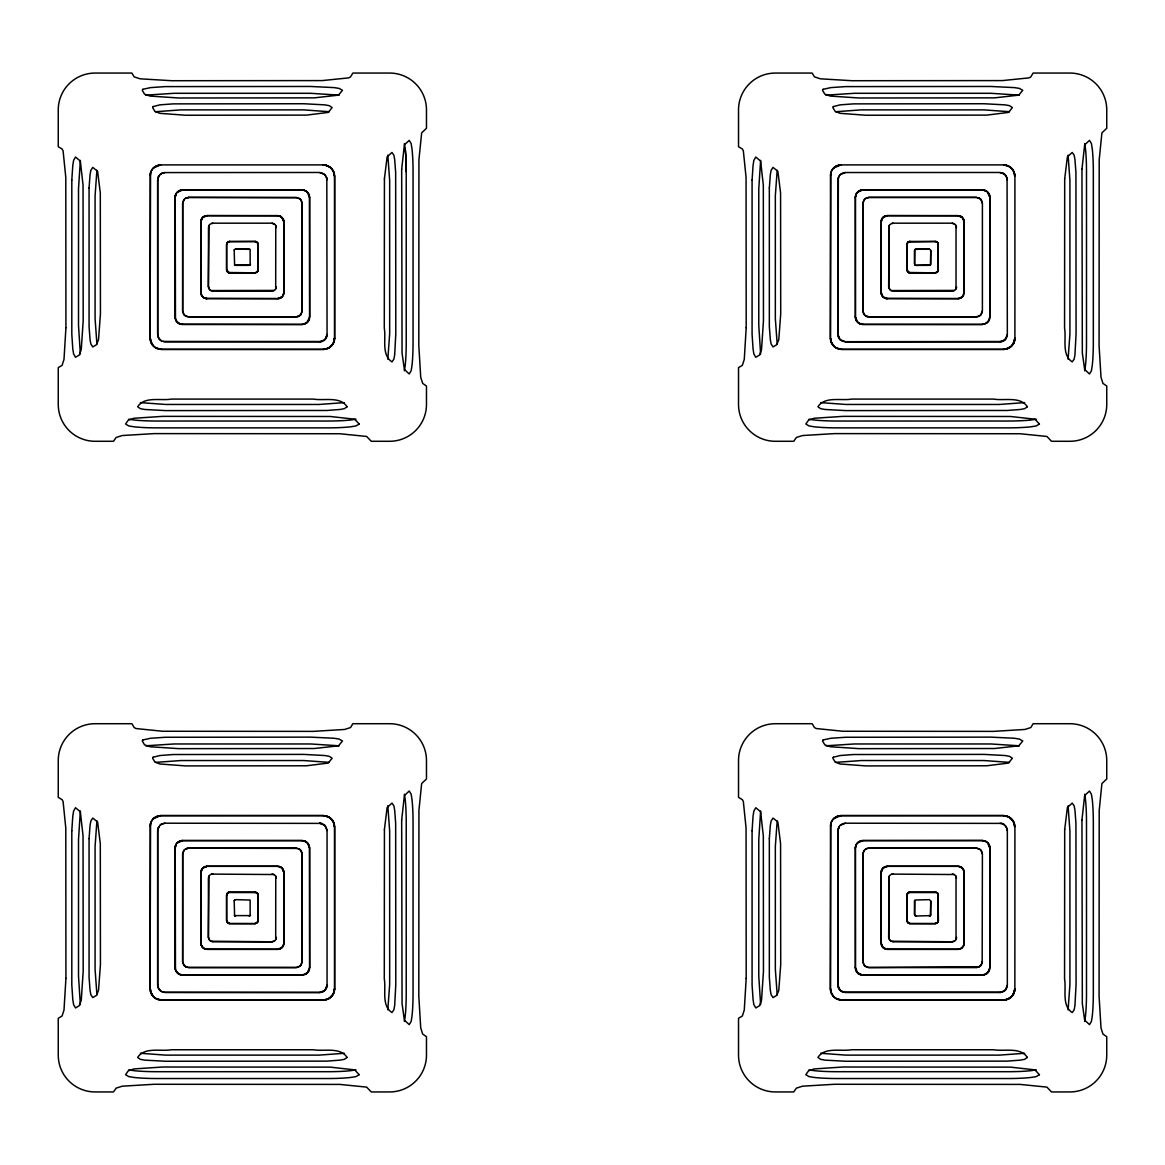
<?xml version="1.0" encoding="UTF-8"?>
<svg xmlns="http://www.w3.org/2000/svg" width="1165" height="1165" viewBox="0 0 1165 1165"><rect width="100%" height="100%" fill="white"/><g stroke="black" fill="none" stroke-linecap="round" stroke-linejoin="round"><path stroke-width="1.5" d="M150.547 172.726L150.081 338.2A11.257 11.257 0 0 0 161.338 349.442L323.389 349.442A11.257 11.257 0 0 0 334.646 338.2L334.646 176.148A11.257 11.257 0 0 0 323.389 164.891L160.61 164.891L153.285 168.08M326.812 177.939L327.059 334.501L324.904 339.699L319.691 341.855L165.037 341.855L161.352 340.879A7.369 7.369 0 0 1 157.668 334.501L157.668 179.847L158.658 176.163L157.843 179.847A7.252 7.252 0 0 1 165.051 172.58L319.691 172.478L324.86 174.677M175.129 197.395L176.133 193.667L175.478 195.502M201.778 295.59L200.992 292.633L200.904 221.7L202.739 217.549L206.904 215.816M150.547 823.393L150.081 988.852A11.257 11.257 0 0 0 161.338 1000.109L323.389 1000.109L328.981 998.551M226.767 244.533L227.656 242.466L229.723 241.432L255.004 241.373A3.102 3.102 0 0 1 258.091 244.519L257.683 271.343M324.817 825.373L327.059 830.499L327.059 985.153L324.904 990.367L319.691 992.522L165.037 992.522L161.352 991.532A7.369 7.369 0 0 1 157.668 985.153L157.668 830.499L158.658 826.815M234.209 250.053L234.587 264.95L250.14 264.95L250.14 249.397L235.636 248.961L234.209 250.053L234.616 249.412M175.129 848.062L176.133 844.334M257.902 270.571L258.004 269.799A2.971 2.971 0 0 1 257.101 271.896L257.844 270.557M276.134 287.857L275.697 288.905L275.756 225.398M201.006 872.381L202.739 868.216L206.904 866.483A5.927 5.927 0 0 0 200.992 872.367L200.904 943.301L201.778 946.242M280.794 297.789L282.978 295.604L283.823 292.633L283.881 221.7L283.066 218.685M226.767 895.201L227.656 893.118M304.036 324.074L307.327 322.137L309.526 316.924M234.209 900.72L234.587 915.603L250.14 915.603L250.14 900.05L235.636 899.628L234.209 900.72L234.616 900.079M334.078 341.039L334.457 338.185M257.683 922.01L258.004 920.467A2.971 2.971 0 0 1 257.101 922.563L255.761 923.335M334.588 176.148L334.588 338.185L333.088 343.792M258.004 921.267L257.683 893.657M276.134 938.524L275.697 939.573L275.756 876.051M283.066 869.352L283.881 872.367L283.881 943.301L283.022 946.286M180.662 974.872L302.143 975.178L307.327 972.804L309.526 967.591M334.078 991.706L334.457 988.837M160.61 815.558L323.389 815.558A11.257 11.257 0 0 1 334.646 826.801L334.646 988.852L333.088 994.444M830.82 172.726L830.354 338.2A11.257 11.257 0 0 0 841.611 349.442L1003.662 349.442A11.257 11.257 0 0 0 1014.904 338.2L1014.919 176.148A11.257 11.257 0 0 0 1003.662 164.891L840.868 164.891L833.558 168.08M1001.842 341.505L845.324 341.695L840.14 339.656L837.999 334.486L838.349 177.983M856.348 320.695L855.343 316.938L855.285 197.395L856.406 193.667M964.096 292.633L962.305 296.842L958.096 298.517L887.177 298.546L883.012 296.784L881.25 292.633L881.25 221.714L883.012 217.549L887.177 215.816M830.82 823.393L830.354 988.852A11.257 11.257 0 0 0 841.611 1000.109L1003.662 1000.109L1009.254 998.551M907.04 244.533L907.928 242.466M914.481 250.053L914.423 263.902L915.894 265.372L930.413 264.95L930.835 250.431L929.364 248.961L914.86 249.397L914.714 264.586M840.125 990.352L837.999 985.153L838.057 830.514L839.077 826.902M856.348 971.362L855.343 967.605L855.285 848.062L856.406 844.334M937.912 243.019L937.417 242.378A3 3 0 0 1 938.276 244.533L937.869 271.299M937.956 242.99L937.956 271.343M956.028 225.398L956.028 288.949M881.279 872.381L883.012 868.216L887.177 866.483A5.927 5.927 0 0 0 881.25 872.367L881.25 943.286L883.012 947.451L887.177 949.184M907.04 895.201L907.928 893.118L910.011 892.259M989.522 318.831A7.369 7.369 0 0 1 986.085 323.317L988.779 320.608L989.784 316.924M914.481 900.72L914.423 914.569L915.894 916.039L930.413 915.603L930.835 901.098L929.364 899.628L914.86 900.05L914.714 915.253M1007.07 177.939L1007.332 334.501L1005.177 339.699L999.963 341.855L845.309 341.855L841.625 340.879A7.369 7.369 0 0 1 837.941 334.501L837.941 179.847L838.931 176.163M1014.351 341.039L1014.715 338.185M937.912 893.671L937.417 893.045A3 3 0 0 1 938.276 895.201L937.956 922.01M1013.361 343.792L1014.861 338.185A11.155 11.155 0 0 1 1003.648 349.34L841.611 349.34L836.048 347.84M937.956 893.657L938.422 920.467L937.417 922.622L935.262 923.408L936.048 923.408M956.028 876.051L956.028 939.602M963.775 944.815L963.979 943.286L963.295 946.286M982.168 963.222L982.401 853.96L980.668 849.795L976.503 848.076L868.77 848.076L865.828 848.863M982.401 961.693L980.668 965.872L976.503 967.591L868.77 967.591L864.605 965.872L862.872 961.693L862.872 853.96L864.605 849.795M986.158 841.552L982.401 840.548L862.872 840.649A7.398 7.398 0 0 0 855.474 848.076L855.474 967.591L857.615 972.848L862.857 975.12L982.415 975.178L987.6 972.804L989.784 967.591M1003.618 824.179L1006.24 826.873L1007.332 830.499L1007.332 985.153L1005.177 990.367L999.963 992.522L845.309 992.522L840.14 990.323M1014.351 991.706L1014.715 988.837M1013.361 994.444L1014.861 988.852L1014.919 826.801A11.257 11.257 0 0 0 1003.662 815.558L840.868 815.558M80.341 160.421L78.506 188.89L78.506 325.443L80.341 353.912M80.341 811.088L78.506 839.557L78.506 976.11L80.341 1004.58M760.614 160.421L758.779 188.89L758.779 325.443L760.614 353.912M760.614 811.088L758.779 839.557L758.779 976.11L760.614 1004.58M404.386 370.79L405.143 365.927A30.552 3.044 90 0 0 406.221 342.51L406.221 171.823A30.552 3.044 -90 0 0 405.143 148.406L404.386 143.543M404.386 1021.457L405.143 1016.594A30.552 3.044 -90 0 0 406.221 993.177L406.221 822.49A30.552 3.044 -90 0 0 405.143 799.074L404.386 794.21M1084.659 370.79L1085.416 365.927A30.552 3.044 90 0 0 1086.494 342.51L1086.494 171.823A30.552 3.044 -90 0 0 1085.416 148.406L1084.659 143.543M1084.659 1021.457L1085.416 1016.594A30.552 3.044 -90 0 0 1086.494 993.177L1086.494 822.49A30.552 3.044 -90 0 0 1085.416 799.074L1084.659 794.21M96.913 170.323L95.079 195.793L95.079 318.54L96.913 344.01M96.913 820.99L95.079 846.46L95.079 969.207L96.913 994.677M777.186 170.323L775.337 195.793L775.337 318.54L777.186 344.01M777.186 820.99L775.337 846.46L775.337 969.207L777.186 994.677M387.814 359.169L389.663 333.889L389.663 180.459L387.814 155.163M387.814 1009.837L389.663 984.542L389.663 831.111L387.814 805.831M1068.087 359.169L1069.921 333.889L1069.921 180.459L1068.087 155.163M1068.087 1009.837L1069.921 984.542L1069.921 831.111L1068.087 805.831M201.225 220.185L201.807 218.772M208.972 225.398L208.375 286.736L209.729 289.808M282.935 295.575L283.517 294.148M184.332 199.128L182.599 203.307L182.599 311.04L184.332 315.205L188.497 316.924L296.23 316.924L300.395 315.205L302.128 311.04L302.128 203.307L300.395 199.128L296.23 197.409L188.497 197.409M325.982 338.127L326.695 336.379M158.804 826.902L157.843 830.514A7.252 7.252 0 0 1 165.051 823.247M175.478 846.169L176.221 844.392M208.972 876.051L208.375 937.403L209.729 940.475M256.504 923.059L257.844 921.224M282.935 946.242L283.517 944.815M184.332 849.795L182.599 853.96L182.599 961.693L184.332 965.872L188.497 967.591L296.23 967.591L300.395 965.872L302.128 961.693L302.128 853.96L300.395 849.795L296.23 848.076L188.497 848.076L185.555 848.863M325.982 988.794L326.695 987.032M889.245 225.398L888.647 286.736L889.987 289.808M1014.38 341.054L1011.453 345.99L1006.502 348.845M838.931 826.815L837.941 830.499L837.941 985.153A7.369 7.369 0 0 0 841.625 991.532L843.402 992.245M889.245 876.051L888.647 937.403L889.987 940.475M930.631 914.904L930.078 915.792M1014.38 991.721L1011.453 996.658L1006.502 999.512M257.64 271.329L255.004 272.858L228.18 272.494M300.352 315.162L301.284 313.953M332.942 343.704L328.894 347.753M282.978 946.271L280.794 948.441M864.605 199.128L862.872 203.307L862.872 311.04L864.605 315.205L868.77 316.924L976.503 316.924L980.668 315.205L982.401 311.04L982.401 203.307L980.668 199.128L976.503 197.409L868.77 197.409M300.352 965.814L301.284 964.62M332.942 994.371L328.894 998.405L326.229 999.512M937.912 271.329L935.262 272.858L908.452 272.494M1006.24 338.127L1003.618 340.821M958.096 949.184L961.038 948.397L963.251 946.271M1005.089 990.294L1006.24 988.794M159.882 174.677L161.382 173.512M177.386 192.196L182.599 190.011L302.128 189.982L305.885 190.885M281.988 296.784L277.823 298.517L206.904 298.546L203.962 297.73L201.807 295.575M840.14 174.677L845.309 172.537L999.963 172.478L1003.633 173.483M857.658 192.196L862.857 189.88L982.415 189.822L986.158 190.885M153.285 818.747L160.61 815.66L323.389 815.617L328.952 817.16M907.885 242.407L909.996 241.432L935.277 241.373A3.102 3.102 0 0 1 938.364 244.519M159.882 825.344L161.382 824.179M177.386 842.863L182.599 840.679L302.128 840.649L305.885 841.552M833.558 818.747L840.882 815.66L1003.662 815.617L1009.225 817.16M840.14 825.344L845.309 823.204L1001.871 823.393M857.658 842.863L862.872 840.679L860.92 840.795M161.367 173.483L165.037 172.537M185.555 198.21L188.497 197.409L297.716 197.773M185.614 198.298L188.512 197.526A5.738 5.738 0 0 0 182.774 203.307L182.716 311.026A5.738 5.738 0 0 0 188.512 316.764L296.23 316.822A5.738 5.738 0 0 0 301.953 311.026L302.012 203.307A5.825 5.825 0 0 0 299.143 198.254M274.052 290.42L210.588 290.551M297.73 316.618L299.128 316.035M305.856 323.404L302.128 324.409L180.662 324.205M328.981 347.884L323.389 349.383L161.352 349.34L155.775 347.84M835.698 166.435L838.203 165.401M865.828 198.21L868.77 197.409L976.503 197.409L979.43 198.225M908.54 241.985L936.048 241.592L937.344 242.451M954.324 290.42L890.861 290.551M986.129 323.404L982.401 324.409L862.872 324.321L859.144 323.404M1009.254 347.884L1003.662 349.383M161.367 824.15L165.037 823.204L321.598 823.393M185.614 848.965L188.512 848.178L297.716 848.426M228.18 892.507L256.518 892.565M274.052 941.087L271.926 941.655M323.346 991.488L319.691 992.42L163.144 992.245M835.727 817.16L838.218 816.126M908.452 892.507L936.791 892.565M954.324 941.087L952.184 941.655M979.386 966.702L868.77 967.474A5.738 5.738 0 0 1 863.032 961.693L862.988 853.974A5.738 5.738 0 0 1 868.784 848.237L976.488 848.178L979.386 848.965A5.825 5.825 0 0 1 982.328 853.974M344.359 402.624L319.079 404.459L165.648 404.459L140.368 402.624M1024.632 402.624L999.352 404.459L845.921 404.459L820.641 402.624M344.359 1053.276L319.079 1055.126L165.648 1055.126L140.368 1053.276M1024.632 1053.276L999.352 1055.126L845.921 1055.126L820.641 1053.276M155.513 111.724L180.997 109.874L303.73 109.874L329.214 111.724M835.786 111.724L861.27 109.874L984.003 109.874L1009.487 111.724M155.513 762.376L180.997 760.541L303.73 760.541L329.214 762.376M835.786 762.376L861.27 760.541L984.003 760.541L1009.487 762.376M355.98 419.196L351.131 419.953A30.552 3.044 0 0 1 327.714 421.031L157.027 421.031A30.552 3.044 0 0 1 133.596 419.953L128.747 419.196M1036.253 419.196L1031.404 419.953A30.552 3.044 0 0 1 1007.973 421.031L837.286 421.031A30.552 3.044 0 0 1 813.869 419.953L809.02 419.196M355.98 1069.849L351.131 1070.62A30.552 3.044 0 0 1 327.714 1071.698L157.027 1071.698A30.552 3.044 0 0 1 133.596 1070.62L128.747 1069.849M1036.253 1069.849L1031.404 1070.62A30.552 3.044 0 0 1 1007.973 1071.698L837.286 1071.698A30.552 3.044 0 0 1 813.869 1070.62L809.02 1069.849M145.625 95.151L174.095 93.302L310.647 93.302L339.102 95.151M825.898 95.151L854.353 93.302L990.905 93.302L1019.375 95.151M145.625 745.804L174.095 743.969L310.647 743.969L339.102 745.804M825.898 745.804L854.353 743.969L990.905 743.969L1019.375 745.804M180.662 190.128L304.08 190.128M211.681 223.447L212.802 223.301A4.311 4.311 0 0 0 208.491 227.612L208.404 286.736M228.981 241.694L255.776 241.592L257.086 242.451M860.964 190.259L982.401 189.982L986.085 191.031M891.953 223.447L893.074 223.301A4.311 4.311 0 0 0 888.764 227.612L888.764 286.721M915.559 249.164L929.364 249.121M321.569 341.505L163.173 341.447M323.375 349.223L326.229 348.845M984.308 324.045L982.401 324.307A7.514 7.514 0 0 0 989.915 316.938L989.871 197.395L987.614 192.196M180.662 840.795L182.599 840.548A7.398 7.398 0 0 0 175.216 848.076L175.464 969.498M211.681 874.1L274.081 874.536M228.981 892.361L229.738 892.259M255.004 923.51L255.776 923.408M277.823 949.184L281.988 947.451A5.927 5.927 0 0 1 277.823 949.213L205.346 949.14M891.953 874.1L954.353 874.536M984.308 974.741L862.872 974.989A7.369 7.369 0 0 1 857.673 972.804M843.445 992.114L1001.842 992.172M277.838 215.598L206.889 215.598A6.102 6.102 0 0 0 200.802 221.7L200.802 292.633M958.111 215.598L887.162 215.598A6.102 6.102 0 0 0 881.06 221.7L881.06 292.633M280.78 216.588L277.823 215.787L206.904 215.656A5.927 5.927 0 0 0 200.992 221.714M958.096 215.714A6 6 0 0 1 964.096 221.7L962.261 217.549L958.096 215.787L887.162 215.656A5.927 5.927 0 0 0 881.25 221.714M212.802 223.185L271.926 223.185M893.074 223.185L952.198 223.185M235.636 249.121L249.441 249.164M205.346 298.473L277.838 298.735A6.043 6.043 0 0 0 283.881 292.633M885.604 298.473L958.111 298.735A6.043 6.043 0 0 0 964.139 292.633L964.198 221.7L963.338 218.685M302.143 324.511L182.585 324.511A7.573 7.573 0 0 1 175.027 316.938L175.027 197.395A7.573 7.573 0 0 1 182.585 189.822M982.415 324.511L862.857 324.511A7.573 7.573 0 0 1 855.285 316.938M200.802 943.301L200.802 872.367A6.102 6.102 0 0 1 206.889 866.265L277.838 866.265A6 6 0 0 1 283.823 872.367L281.988 868.216M881.06 943.301L881.06 872.367A6.102 6.102 0 0 1 887.162 866.265L958.111 866.265A6 6 0 0 1 964.096 872.367L963.338 869.352M206.904 866.323L277.838 866.323M887.162 866.323L958.096 866.323M229.723 892.04L255.004 892.04M909.996 892.04L935.277 892.04M255.004 892.099A3.102 3.102 0 0 1 258.091 895.186L258.106 920.467A3.16 3.16 0 0 1 255.004 923.627L229.723 923.568L228.18 923.146L226.796 920.452A2.956 2.956 0 0 0 229.738 923.408L228.253 923.03M938.422 920.467A3.16 3.16 0 0 1 935.277 923.627L909.996 923.568L908.452 923.146L907.069 920.452A2.956 2.956 0 0 0 910.011 923.408M255.004 923.627L229.723 923.627A3.16 3.16 0 0 1 226.578 920.467L226.578 895.186A3.102 3.102 0 0 1 229.723 892.099A3.058 3.058 0 0 0 227.088 893.671M935.277 923.627L909.996 923.627A3.16 3.16 0 0 1 906.851 920.467L906.836 895.186A3.102 3.102 0 0 1 909.996 892.099A3.058 3.058 0 0 0 907.36 893.671M210.588 941.218L271.926 941.786A4.383 4.383 0 0 0 276.323 937.388M890.861 941.218L952.198 941.786A4.383 4.383 0 0 0 956.596 937.388M212.802 941.815L271.926 941.815M893.074 941.815L952.198 941.815M962.275 947.48A5.927 5.927 0 0 1 958.096 949.213L885.604 949.14M206.889 949.402L277.838 949.402M887.162 949.402L958.111 949.402M182.599 974.959A7.369 7.369 0 0 1 177.4 972.804L176.221 971.275L178.886 974.027L182.599 974.989L302.128 974.989M334.588 826.815L334.588 988.852A11.257 11.257 0 0 1 323.389 1000.109L161.352 1000.007L155.775 998.507M1003.648 999.992A11.155 11.155 0 0 0 1014.802 988.852A11.257 11.257 0 0 1 1003.662 1000.109L841.611 1000.007L836.048 998.507M1003.648 164.993C1009.604 164.935 1014.671 170.279 1014.686 176.163A11.053 11.053 0 0 0 1003.648 165.11L1006.502 165.488M935.262 241.563L936.034 241.665M323.389 164.993C329.331 164.935 334.413 170.279 334.428 176.163A11.053 11.053 0 0 0 323.375 165.11M254.989 241.563L255.761 241.665M1003.648 815.777L1006.502 816.155M984.323 840.897L982.401 840.649A7.398 7.398 0 0 1 989.784 848.076M958.096 866.454L959.625 866.658A5.898 5.898 0 0 1 963.994 872.381M935.262 892.23L936.034 892.332M319.691 823.174L324.86 825.344M277.823 866.454L280.78 867.241M254.989 892.259L257.086 893.118M206.904 949.184L203.962 948.397L201.807 946.228M1001.842 172.828L1005.118 174.677L1006.968 177.968M959.654 215.86L961.125 216.472M954.353 223.869L952.198 223.301A4.267 4.267 0 0 1 956.45 227.612M915.53 265.256L914.904 264.892A1.471 1.471 0 0 0 915.894 265.372L929.364 265.343A1.471 1.471 0 0 0 930.791 264.28L930.675 250.446M909.239 272.639L907.069 269.799A2.956 2.956 0 0 0 910.011 272.741M865.828 316.137L867.241 316.72M860.964 324.074L857.615 322.181L855.474 316.924L855.474 197.409A7.398 7.398 0 0 1 862.872 190.011M326.244 165.459L328.909 166.566M279.396 215.86L280.852 216.472M274.081 223.869L271.926 223.301A4.267 4.267 0 0 1 276.192 227.612M228.966 272.668L226.796 269.799A2.956 2.956 0 0 0 229.738 272.741M178.871 323.404L180.677 324.147M1001.856 823.422L1003.633 824.15M959.654 866.527L962.305 868.158M326.229 816.155C330.947 817.437 334.399 821.937 334.428 826.815A11.053 11.053 0 0 0 323.375 815.762M305.812 841.683L302.128 840.693A7.398 7.398 0 0 1 309.526 848.076M279.396 866.527L282.032 868.158M185.614 966.702L186.997 967.285M961.038 216.603L962.261 217.549M280.794 216.559L283.517 220.185M1009.167 817.248L1013.215 821.296L1014.686 826.815A11.053 11.053 0 0 0 1003.648 815.762M961.038 867.27L963.193 869.425M178.886 323.36L176.177 320.637L177.4 322.137A7.369 7.369 0 0 0 182.599 324.292M158.076 336.365L157.843 334.486L158.688 338.17L161.382 340.821M234.369 914.904L234.922 915.792M161.382 991.488L158.76 988.794L157.741 985.153L158.076 987.017M833.732 346.063L830.849 341.068M987.614 842.863L989.828 848.062L989.871 967.605A7.514 7.514 0 0 1 982.401 975.12M324.817 174.706L326.695 177.968M307.342 192.196L309.555 197.409L309.715 316.938A7.514 7.514 0 0 1 302.143 324.453M833.732 996.73L830.849 991.735M158.76 338.127L159.911 339.627M153.46 346.063L150.576 341.068M307.342 842.863L309.555 848.062L309.715 967.605A7.514 7.514 0 0 1 302.143 975.12M257.64 893.671L257.159 893.045A3 3 0 0 1 258.004 895.201L257.567 893.715M158.688 988.823L159.853 990.352M153.46 996.73L150.576 991.735M988.779 193.725L989.522 195.502M881.483 294.148L882.08 295.575M838.349 336.365L839.077 338.098M988.779 844.392L989.522 846.169M838.261 987.046L838.989 988.808M257.683 242.99L258.106 269.799A3.16 3.16 0 0 1 255.004 272.959L229.723 272.959A3.16 3.16 0 0 1 226.578 269.814L226.578 244.533A3.102 3.102 0 0 1 229.723 241.432M257.873 243.776L257.159 242.378A3 3 0 0 1 258.004 244.533M176.09 320.695L175.07 316.938M151.756 343.719L150.285 338.185A11.053 11.053 0 0 0 161.352 349.223M176.09 971.362L175.07 967.605M151.756 994.386L150.285 988.837A11.053 11.053 0 0 0 161.352 999.89M963.936 870.808L964.198 943.301A6.043 6.043 0 0 1 958.096 949.344M830.922 341.039L830.543 338.185A11.053 11.053 0 0 0 841.625 349.223M830.922 991.706L830.543 988.837A11.053 11.053 0 0 0 841.625 999.89M283.546 220.185L283.75 221.714A6 6 0 0 0 277.823 215.714M301.895 852.445L302.099 853.96M175.464 318.846L175.216 197.409A7.398 7.398 0 0 1 182.599 190.011M200.904 943.301A6 6 0 0 0 206.904 949.286A5.927 5.927 0 0 1 200.992 943.286L201.225 944.815M989.973 316.938L989.973 197.395A7.573 7.573 0 0 0 982.415 189.822M989.973 967.605L989.973 848.062A7.573 7.573 0 0 0 982.415 840.489L862.857 840.489A7.573 7.573 0 0 0 855.285 848.062M964.154 221.7L964.154 292.633M964.154 872.367L964.154 943.301M930.675 901.113L930.689 914.918A1.471 1.471 0 0 1 929.364 916.025M909.996 241.432A3.102 3.102 0 0 0 906.894 244.533L906.952 269.799A3.16 3.16 0 0 0 909.996 272.959L935.277 272.959A3.16 3.16 0 0 0 938.422 269.814M906.952 895.201L906.952 920.467M906.836 244.533L906.836 269.814M888.764 937.388L888.764 878.279A4.311 4.311 0 0 1 893.074 873.954M830.47 338.185L830.47 175.42A10.47 10.47 0 0 1 840.882 164.949M830.47 988.852L830.47 826.072A10.47 10.47 0 0 1 840.882 815.617M309.599 316.938L309.599 197.395A7.573 7.573 0 0 0 302.143 189.822M309.599 967.605L309.599 848.062A7.573 7.573 0 0 0 302.143 840.489L182.585 840.489A7.573 7.573 0 0 0 175.027 848.062L175.027 967.605A7.573 7.573 0 0 0 182.585 975.178M283.94 221.7L283.94 292.633M283.94 872.367L283.94 943.301M226.636 244.533L226.636 269.799M226.636 895.201L226.636 920.467M208.404 937.388L208.404 878.264A4.311 4.311 0 0 1 212.816 873.954M157.697 179.847L157.697 334.501M157.697 830.499L157.697 985.153M150.198 338.185L150.198 175.42A10.47 10.47 0 0 1 160.61 164.949M150.198 988.852L150.198 826.072A10.47 10.47 0 0 1 160.61 815.617M150.314 826.087A10.31 10.31 0 0 1 160.624 815.777M319.676 823.306A7.208 7.208 0 0 1 326.899 830.514M188.512 848.237A5.738 5.738 0 0 0 182.774 853.974L182.716 961.693A5.738 5.738 0 0 0 188.512 967.431L296.23 967.474A5.738 5.738 0 0 0 301.953 961.693L302.012 853.974A5.825 5.825 0 0 0 299.143 848.921M212.816 941.655A4.267 4.267 0 0 1 208.55 937.388M271.926 874.012A4.267 4.267 0 0 1 276.192 878.279M283.881 943.301A6.043 6.043 0 0 1 277.838 949.344M334.53 988.852A11.155 11.155 0 0 1 323.375 999.992M309.249 969.498A7.369 7.369 0 0 1 305.812 973.969M327.045 985.153A7.354 7.354 0 0 1 319.691 992.522M235.636 916.025A1.471 1.471 0 0 1 234.587 915.603M250.519 914.947A1.471 1.471 0 0 1 249.106 916.025M279.352 866.673A5.898 5.898 0 0 1 283.721 872.381M405.143 148.406A30.552 3.044 90 0 1 406.221 171.823M150.314 175.42A10.31 10.31 0 0 1 160.624 165.11M319.676 172.638A7.208 7.208 0 0 1 326.899 179.847M302.128 190.011A7.398 7.398 0 0 1 309.526 197.409M276.323 286.721A4.383 4.383 0 0 1 271.926 291.119L212.816 290.988A4.267 4.267 0 0 1 208.55 286.721M206.904 298.633A6 6 0 0 1 200.904 292.633A5.927 5.927 0 0 0 206.904 298.546M334.53 338.185A11.155 11.155 0 0 1 323.375 349.34M309.249 318.831A7.369 7.369 0 0 1 305.812 323.317M227.088 243.019A3.058 3.058 0 0 1 229.738 241.49M327.045 334.486A7.354 7.354 0 0 1 319.691 341.855M282.003 296.813A5.927 5.927 0 0 1 277.823 298.546M234.587 264.936A1.471 1.471 0 0 0 235.636 265.372L249.092 265.343A1.471 1.471 0 0 0 250.519 264.28M279.352 216.02A5.898 5.898 0 0 1 283.721 221.714M830.572 826.087A10.31 10.31 0 0 1 840.882 815.777M838.057 830.514A7.252 7.252 0 0 1 845.309 823.247M999.949 823.306A7.208 7.208 0 0 1 1007.172 830.514M893.074 941.655A4.267 4.267 0 0 1 888.808 937.388M952.184 874.012A4.267 4.267 0 0 1 956.45 878.279M862.857 975.178A7.573 7.573 0 0 1 855.285 967.605M935.277 892.099A3.102 3.102 0 0 1 938.364 895.186M989.522 969.498A7.369 7.369 0 0 1 986.085 973.969M1007.317 985.153A7.354 7.354 0 0 1 999.963 992.522M915.894 916.025A1.471 1.471 0 0 1 914.86 915.603M938.233 920.467A2.971 2.971 0 0 1 937.359 922.563M982.226 961.693A5.738 5.738 0 0 1 976.488 967.431M830.572 175.42A10.31 10.31 0 0 1 840.882 165.11M838.057 179.847A7.252 7.252 0 0 1 845.309 172.58M999.949 172.638A7.208 7.208 0 0 1 1007.172 179.847M862.872 324.292A7.369 7.369 0 0 1 857.673 322.137M982.401 190.011A7.398 7.398 0 0 1 989.784 197.409M868.784 197.569A5.738 5.738 0 0 0 863.032 203.307L862.988 311.026A5.738 5.738 0 0 0 868.784 316.764L976.488 316.822A5.738 5.738 0 0 0 982.226 311.026M956.596 286.721A4.383 4.383 0 0 1 952.198 291.119L893.074 290.988A4.267 4.267 0 0 1 888.808 286.721M855.285 197.395A7.573 7.573 0 0 1 862.857 189.822M887.177 298.633A6 6 0 0 1 881.177 292.633A5.927 5.927 0 0 0 887.177 298.546M907.36 243.019A3.058 3.058 0 0 1 910.011 241.49M1007.317 334.486A7.354 7.354 0 0 1 999.963 341.855M962.275 296.813A5.927 5.927 0 0 1 958.096 298.546M959.625 216.02A5.898 5.898 0 0 1 963.994 221.714M938.233 269.799A2.971 2.971 0 0 1 937.359 271.896M979.415 198.254A5.825 5.825 0 0 1 982.328 203.307M65.924 327.744L64.002 359.403L62.08 365.329L58.25 367.63L58.25 404.459A36.829 36.829 0 0 0 95.079 441.287L113.486 441.287L116.165 437.443L122.296 435.535L154.144 433.613L339.787 433.744L366.64 436.453L371.242 441.287L389.663 441.287A36.829 36.829 0 0 0 426.477 404.459L426.477 386.052L422.647 383.358L420.725 377.242L418.803 345.393L418.934 159.736L421.657 132.883L426.477 128.281L426.477 109.874A36.829 36.829 0 0 0 389.663 73.06L352.835 73.06L350.534 76.89L348.714 77.88L322.137 80.589L171.794 80.72L140.12 78.812L134.193 76.89L131.893 73.06L95.079 73.06A36.829 36.829 0 0 0 58.25 109.874L58.25 146.703L62.08 149.004L63.085 150.824L65.793 177.4L65.924 327.744M65.924 978.411L64.002 1010.07L62.08 1015.996L58.25 1018.297L58.25 1055.126A36.829 36.829 0 0 0 95.079 1091.94L113.486 1091.94L116.165 1088.11L122.296 1086.188L154.144 1084.28L339.787 1084.411L366.64 1087.12L371.242 1091.94L389.663 1091.94A36.829 36.829 0 0 0 426.477 1055.126L426.477 1036.719L422.647 1034.025L420.725 1027.909L418.803 996.06L418.934 810.403L421.657 783.55L426.477 778.948L426.477 760.541A36.829 36.829 0 0 0 389.663 723.713L352.835 723.713L350.534 727.557L344.607 729.465L312.948 731.387L162.59 731.256L136.014 728.547L134.193 727.557L131.893 723.713L95.079 723.713A36.829 36.829 0 0 0 58.25 760.541L58.25 797.37L62.08 799.671L63.085 801.476L65.793 828.067L65.924 978.411M746.197 327.744L744.275 359.403L742.353 365.329L738.523 367.63L738.523 404.459A36.829 36.829 0 0 0 775.337 441.287L793.758 441.287L796.438 437.443L802.554 435.535L834.417 433.613L1020.059 433.744L1046.913 436.453L1051.514 441.287L1069.921 441.287A36.829 36.829 0 0 0 1106.75 404.459L1106.75 386.052L1102.92 383.358L1100.998 377.242L1099.076 345.393L1099.207 159.736L1101.915 132.883L1106.75 128.281L1106.75 109.874A36.829 36.829 0 0 0 1069.921 73.06L1033.107 73.06L1030.807 76.89L1028.986 77.88L1002.41 80.589L852.052 80.72L820.393 78.812L814.466 76.89L812.165 73.06L775.337 73.06A36.829 36.829 0 0 0 738.523 109.874L738.523 146.703L742.353 149.004L743.343 150.824L746.066 177.4L746.197 327.744M746.197 978.411L744.275 1010.07L742.353 1015.996L738.523 1018.297L738.523 1055.126A36.829 36.829 0 0 0 775.337 1091.94L793.758 1091.94L796.438 1088.11L802.554 1086.188L834.417 1084.28L1020.059 1084.411L1046.913 1087.12L1051.514 1091.94L1069.921 1091.94A36.829 36.829 0 0 0 1106.75 1055.126L1106.75 1036.719L1102.92 1034.025L1100.998 1027.909L1099.076 996.06L1099.207 810.403L1101.915 783.55L1106.75 778.948L1106.75 760.541A36.829 36.829 0 0 0 1069.921 723.713L1033.107 723.713L1030.807 727.557L1024.88 729.465L993.206 731.387L842.863 731.256L816.286 728.547L814.466 727.557L812.165 723.713L775.337 723.713A36.829 36.829 0 0 0 738.523 760.541L738.523 797.37L742.353 799.671L743.343 801.476L746.066 828.067L746.197 978.411M71.808 180.109L71.808 334.224L72.798 348.976L73.599 353.912L75.507 357.276L79.351 354.976L81.259 349.515L83.181 320.841L83.05 185.191L80.341 161.061L75.507 157.057L73.599 160.421L72.798 165.357L71.808 180.109M71.808 830.776L71.808 984.891L72.798 999.643L73.599 1004.58L75.507 1007.943L79.351 1005.643L81.259 1000.182L83.181 971.508L83.05 835.858L80.341 811.714L75.507 807.724L73.599 811.088L72.798 816.024L71.808 830.776M401.677 169.26L402.056 352.98L404.386 369.48L409.221 373.965L411.143 370.79L411.929 365.927A30.552 3.16 90 0 0 413.051 342.51L413.051 171.823A30.552 3.16 90 0 0 411.929 148.406L411.143 143.543L409.221 140.368L404.386 144.853L401.677 169.26M401.677 819.927L402.056 1003.648L404.386 1020.147L409.221 1024.632L411.143 1021.457L411.929 1016.594A30.552 3.16 -90 0 0 413.051 993.177L413.051 822.49A30.552 3.16 -90 0 0 411.929 799.074L411.143 794.21L409.221 791.035L404.386 795.52L401.677 819.927M752.08 180.109L752.08 334.224L753.071 348.976L753.857 353.912L755.779 357.276L759.609 354.976L761.531 349.515L763.454 320.841L763.323 185.191L760.614 161.061L755.779 157.057L753.857 160.421L753.071 165.357L752.08 180.109M752.08 830.776L752.08 984.891L753.071 999.643L753.857 1004.58L755.779 1007.943L759.609 1005.643L761.531 1000.182L763.454 971.508L763.323 835.858L760.614 811.714L755.779 807.724L753.857 811.088L753.071 816.024L752.08 830.776M1081.95 169.26L1082.329 352.98L1084.659 369.48L1089.493 373.965L1091.401 370.79L1092.202 365.927A30.552 3.16 90 0 0 1093.323 342.51L1093.323 171.823A30.552 3.16 90 0 0 1092.202 148.406L1091.401 143.543L1089.493 140.368L1084.659 144.853L1081.95 169.26M1081.95 819.927L1082.329 1003.648L1084.659 1020.147L1089.493 1024.632L1091.401 1021.457L1092.202 1016.594A30.552 3.16 -90 0 0 1093.323 993.177L1093.323 822.49A30.552 3.16 -90 0 0 1092.202 799.074L1091.401 794.21L1089.493 791.035L1084.659 795.52L1081.95 819.927M89.064 187.915L89.064 326.418L90.055 339.627L90.855 344.01L92.778 346.922L96.608 344.622L98.53 339.612L100.438 313.938L100.306 192.997L97.598 171.299L92.778 167.41L90.855 170.323L90.055 174.706L89.064 187.915M89.064 838.582L89.064 977.086L90.055 990.294L90.855 994.677L92.778 997.589L96.608 995.289L98.53 990.279L100.438 964.605L100.306 843.664L97.598 821.966L92.778 818.078L90.855 820.99L90.055 825.373L89.064 838.582M384.421 178.784L384.29 328.122C386.197 338.869 381.232 355.005 391.964 361.878L393.872 359.169L394.673 354.859L395.794 333.889L395.663 172.58L394.673 159.474L393.872 155.163L391.964 152.455L387.129 156.824L384.421 178.784M384.421 829.451L384.29 978.789C386.197 989.536 381.232 1005.672 391.964 1012.545L393.872 1009.837L394.673 1005.526L395.794 984.542L395.663 823.247L394.673 810.141L393.872 805.831L391.964 803.122L387.129 807.476L384.421 829.451M769.337 187.915L769.337 326.418L770.327 339.627L771.128 344.01L773.036 346.922L776.88 344.622L778.788 339.612L780.71 313.938L780.579 192.997L777.87 171.299L773.036 167.41L771.128 170.323L770.327 174.706L769.337 187.915M769.337 838.582L769.337 977.086L770.327 990.294L771.128 994.677L773.036 997.589L776.88 995.289L778.788 990.279L780.71 964.605L780.579 843.664L777.87 821.966L773.036 818.078L771.128 820.99L770.327 825.373L769.337 838.582M1064.694 178.784L1064.562 328.122C1066.456 338.869 1061.504 355.005 1072.222 361.878L1074.145 359.169L1074.946 354.859L1076.067 333.889L1075.936 172.58L1074.946 159.474L1074.145 155.163L1072.222 152.455L1067.402 156.824L1064.694 178.784M1064.694 829.451L1064.562 978.789C1066.456 989.536 1061.504 1005.672 1072.222 1012.545L1074.145 1009.837L1074.946 1005.526L1076.067 984.542L1075.936 823.247L1074.946 810.141L1074.145 805.831L1072.222 803.122L1067.402 807.476L1064.694 829.451M347.083 406.76L344.359 408.682L340.064 409.468L326.957 410.473L165.648 410.604L144.678 409.468L140.368 408.682L137.645 406.76C144.533 396.027 160.668 400.993 171.401 399.085L313.327 399.085C324.074 400.993 340.209 396.027 347.083 406.76M347.083 1057.427L344.359 1059.349L340.064 1060.135L326.957 1061.126L165.648 1061.257L144.678 1060.135L140.368 1059.349L137.645 1057.427C144.533 1046.694 160.668 1051.66 171.401 1049.752L313.327 1049.752C324.074 1051.66 340.209 1046.694 347.083 1057.427M1027.355 406.76L1024.632 408.682L1020.322 409.468L1007.215 410.473L845.921 410.604L824.937 409.468L820.641 408.682L817.917 406.76C824.791 396.027 840.926 400.993 851.673 399.085L993.599 399.085C1004.332 400.993 1020.467 396.027 1027.355 406.76M1027.355 1057.427L1024.632 1059.349L1020.322 1060.135L1007.215 1061.126L845.921 1061.257L824.937 1060.135L820.641 1059.349L817.917 1057.427C824.791 1046.694 840.926 1051.66 851.673 1049.752L993.599 1049.752C1004.332 1051.66 1020.467 1046.694 1027.355 1057.427M153.037 106.583L152.615 107.573L154.916 111.403L159.911 113.325L185.599 115.248L306.541 115.117L328.239 112.408L332.127 107.573L329.214 105.651L324.831 104.865L303.73 103.743L173.104 103.874L159.911 104.865L153.037 106.583M153.037 757.25L152.615 758.24L154.916 762.07L159.911 763.992L185.599 765.915L306.541 765.784L328.239 763.06L332.127 758.24L329.214 756.318L324.831 755.532L303.73 754.396L173.104 754.527L159.911 755.532L153.037 757.25M833.31 106.583L832.873 107.573L835.174 111.403L840.183 113.325L865.872 115.248L986.813 115.117L1008.511 112.408L1012.385 107.573L1009.487 105.651L1005.089 104.865L984.003 103.743L853.377 103.874L840.169 104.865L833.31 106.583M833.31 757.25L832.873 758.24L835.174 762.07L840.183 763.992L865.872 765.915L986.813 765.784L1008.511 763.06L1012.385 758.24L1009.487 756.318L1005.089 755.532L984.003 754.396L853.377 754.527L840.169 755.532L833.31 757.25M359.169 424.016L355.98 425.939L351.131 426.74A30.552 3.16 0 0 1 327.714 427.861L157.027 427.861A30.552 3.16 0 0 1 133.596 426.74L128.747 425.939L125.572 424.016L128.252 420.186L133.917 418.264L162.78 416.356L330.263 416.488L354.684 419.196L359.169 424.016M359.169 1074.683L355.98 1076.606L351.131 1077.392A30.552 3.16 0 0 1 327.714 1078.528L157.027 1078.528A30.552 3.16 0 0 1 133.596 1077.392L128.747 1076.606L125.572 1074.683L128.252 1070.853L133.917 1068.931L162.78 1067.009L330.263 1067.14L354.684 1069.863L359.169 1074.683M1039.428 424.016L1036.253 425.939L1031.404 426.74A30.552 3.16 0 0 1 1007.973 427.861L837.286 427.861A30.552 3.16 0 0 1 813.869 426.74L809.02 425.939L805.831 424.016L808.525 420.186L814.175 418.264L843.038 416.356L1010.536 416.488L1034.942 419.196L1039.428 424.016M1039.428 1074.683L1036.253 1076.606L1031.404 1077.392A30.552 3.16 0 0 1 1007.973 1078.528L837.286 1078.528A30.552 3.16 0 0 1 813.869 1077.392L809.02 1076.606L805.831 1074.683L808.525 1070.853L814.175 1068.931L843.038 1067.009L1010.536 1067.14L1034.942 1069.863L1039.428 1074.683M142.8 89.326L142.247 90.317L144.547 94.147L150.023 96.069L178.696 97.991L314.332 97.86L338.476 95.137L342.481 90.317L339.102 88.394L334.166 87.608L310.647 86.472L165.314 86.603L150.562 87.608L142.8 89.326M142.8 739.979L142.247 740.984L144.547 744.814L150.023 746.736L178.696 748.644L314.332 748.513L338.476 745.804L342.481 740.984L339.102 739.061L334.166 738.26L310.647 737.139L165.314 737.27L150.562 738.26L142.8 739.979M823.073 89.326L822.519 90.317L824.82 94.147L830.295 96.069L858.955 97.991L994.604 97.86L1018.749 95.137L1022.754 90.317L1019.375 88.394L1014.438 87.608L990.905 86.472L845.586 86.603L830.834 87.608L823.073 89.326M823.073 739.979L822.519 740.984L824.82 744.814L830.295 746.736L858.955 748.644L994.604 748.513L1018.749 745.804L1022.754 740.984L1019.375 739.061L1014.438 738.26L990.905 737.139L845.586 737.27L830.834 738.26L823.073 739.979M881.177 943.301A6 6 0 0 0 887.177 949.286A5.927 5.927 0 0 1 881.264 943.286"/></g></svg>
